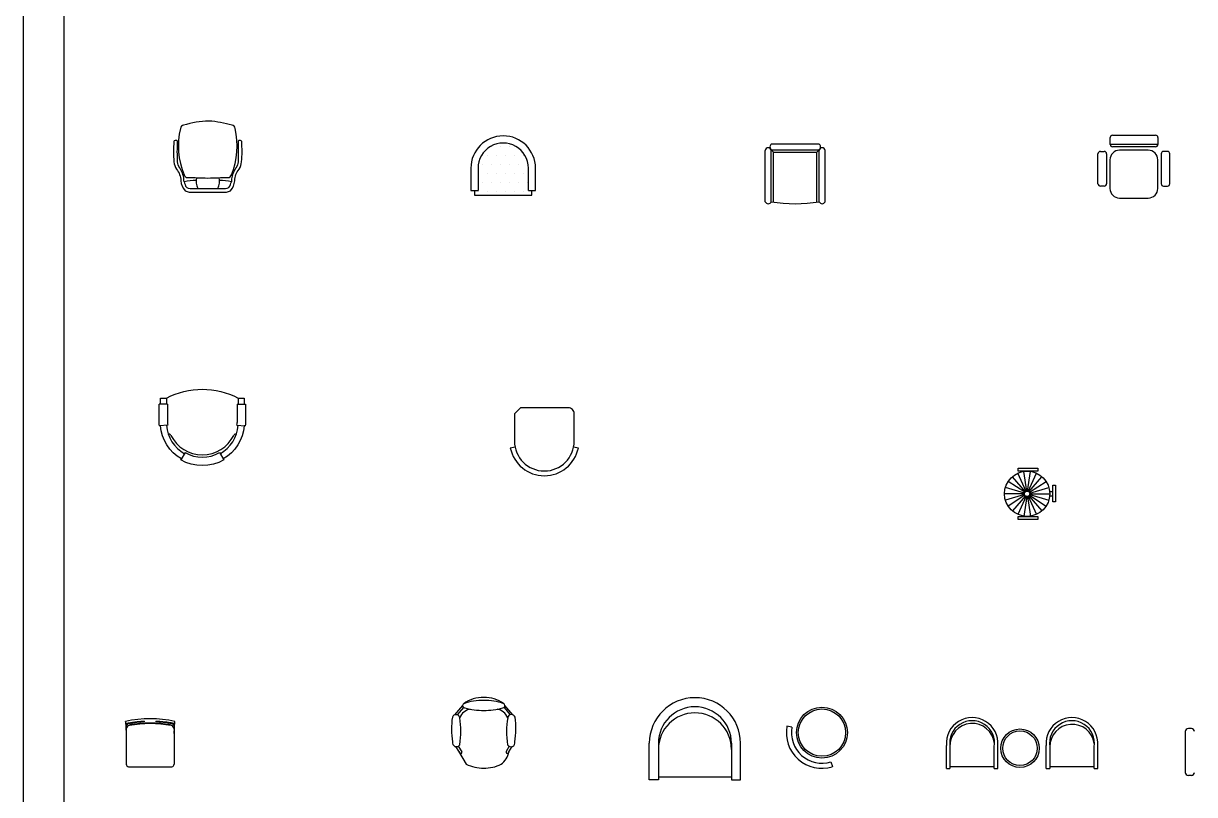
# Model space of a CAD drawing. Header units: inches. Extents: x 13 to 55.5, y 11.7 to 36.5.
# Drawn here: x 34.5 to 44.28, y 17.67 to 24.11 of the extents above; entities that cross this region are included whole.
import ezdxf

# ---------------------------------------------------------------- set-up
doc = ezdxf.new("R2010")
doc.units = ezdxf.units.IN
doc.header["$MEASUREMENT"] = 0
for name, color, linetype in [('02', 2, 'Continuous'), ('1', 1, 'Continuous'), ('kadrbm', 4, 'Continuous')]:
    doc.layers.add(name, color=color, linetype=linetype)

# ---------------------------------------------------------------- blocks, each defined once
blk = doc.blocks.new('kadrbm')
at = {"layer": 'kadrbm', "color": 4}
blk.add_lwpolyline([(0, 0), (0, 24.7972), (21, 24.7972), (21, 0), (0, 0)], close=True, dxfattribs=at)
blk.add_lwpolyline([(20.6631, 0.3257), (20.6631, 24.4603), (0.3369, 24.4603), (0.3369, 0.3257), (20.6631, 0.3257)], dxfattribs=at)

msp = doc.modelspace()

# ---------------------------------------------------------------- linework, layer by layer
at = {"layer": '02'}
for p, q in [((40.7502, 23.1037), (41.1433, 23.1037)), ((43.5771, 23.0994), (43.5771, 23.1563)), ((43.9761, 23.0994), (43.5776, 23.0994)), ((43.5971, 23.1763), (43.9561, 23.1763)), ((43.9761, 23.1563), (43.9761, 23.0994)), ((40.6968, 22.6204), (40.6968, 23.0484)), ((40.7668, 23.0337), (40.7432, 23.0593)), ((40.7468, 22.6192), (40.7468, 23.0484)), ((40.7502, 23.0537), (41.1433, 23.0537)), ((40.7668, 23.0337), (41.1268, 23.0337)), ((40.7668, 22.6162), (40.7668, 23.0337)), ((41.1268, 23.0337), (41.1504, 23.0593)), ((41.1268, 22.6162), (41.1268, 23.0337)), ((41.1468, 22.6192), (41.1468, 23.0484)), ((41.1968, 22.6204), (41.1968, 23.0484)), ((43.4754, 22.7706), (43.4754, 23.0207)), ((43.4954, 23.0407), (43.5275, 23.0407)), ((43.5475, 23.0207), (43.5475, 22.7706)), ((43.9561, 23.0794), (43.5971, 23.0794)), ((43.8954, 23.0506), (43.6554, 23.0506)), ((44.0033, 23.0207), (44.0033, 22.7706)), ((44.0554, 23.0407), (44.0233, 23.0407)), ((44.0754, 22.7706), (44.0754, 23.0207)), ((43.5754, 22.9706), (43.5754, 22.7306)), ((43.9754, 22.7306), (43.9754, 22.9706)), ((35.8932, 22.731), (36.1889, 22.731)), ((38.2386, 22.7142), (38.2986, 22.7143)), ((38.7186, 22.7149), (38.7786, 22.715)), ((43.5275, 22.7506), (43.4954, 22.7506)), ((44.0233, 22.7506), (44.0554, 22.7506)), ((43.6554, 22.6506), (43.8954, 22.6506)), ((35.6955, 20.9795), (35.6955, 20.9295)), ((36.2955, 20.9795), (36.2955, 20.9295)), ((35.7055, 20.9295), (35.6355, 20.9295)), ((35.7055, 20.9295), (35.7055, 20.7747)), ((36.2855, 20.9295), (36.2855, 20.7747)), ((36.2855, 20.9295), (36.3555, 20.9295)), ((35.7063, 20.7522), (35.6365, 20.7467)), ((36.2846, 20.7522), (36.3544, 20.7467)), ((35.851, 20.5232), (35.8161, 20.4625)), ((36.1399, 20.5232), (36.1748, 20.4625)), ((42.8746, 20.1998), (42.8055, 20.3511)), ((42.8808, 20.2017), (42.8571, 20.3663)), ((42.8872, 20.2017), (42.9109, 20.3663)), ((42.8934, 20.1998), (42.9625, 20.3511)), ((42.8649, 20.1915), (42.725, 20.2814)), ((42.8692, 20.1964), (42.7602, 20.322)), ((42.8989, 20.1964), (43.0078, 20.322)), ((42.9031, 20.1915), (43.043, 20.2814)), ((42.8613, 20.1792), (42.695, 20.1792)), ((42.8623, 20.1856), (42.7027, 20.2325)), ((42.8623, 20.1728), (42.7027, 20.126)), ((42.8649, 20.1669), (42.725, 20.077)), ((42.8692, 20.1621), (42.7602, 20.0364)), ((42.8746, 20.1586), (42.8055, 20.0073)), ((42.8808, 20.1568), (42.8571, 19.9921)), ((42.8872, 20.1568), (42.9109, 19.9921)), ((42.8934, 20.1586), (42.9625, 20.0073)), ((42.8989, 20.1621), (43.0078, 20.0364)), ((42.9031, 20.1669), (43.043, 20.077)), ((42.9058, 20.1856), (43.0654, 20.2325)), ((42.9058, 20.1728), (43.0654, 20.126)), ((42.9067, 20.1792), (43.073, 20.1792)), ((43.072, 20.1989), (43.0981, 20.1989)), ((43.0723, 20.1632), (43.0981, 20.1632)), ((38.1758, 18.3939), (38.1246, 18.3322)), ((38.5157, 18.3937), (38.5668, 18.3319)), ((35.3581, 18.2583), (35.3541, 18.2776)), ((35.3602, 18.2379), (35.3602, 17.9188)), ((35.3902, 18.2489), (35.3902, 18.2438)), ((35.7302, 18.2489), (35.7302, 18.2438)), ((35.7602, 18.2379), (35.7602, 17.9188)), ((35.7623, 18.2583), (35.7663, 18.2776)), ((40.9194, 18.2295), (40.8776, 18.2372)), ((44.256, 18.2178), (44.2304, 18.2178)), ((44.2042, 18.1916), (44.2042, 17.8511)), ((38.1332, 18.0704), (38.1624, 18.0237)), ((38.1343, 18.0298), (38.1454, 18.0135)), ((38.558, 18.0701), (38.5331, 18.0243)), ((38.5556, 18.0232), (38.5501, 18.0141)), ((39.7284, 17.7895), (39.7284, 18.0943)), ((39.8046, 18.0943), (39.8046, 17.7895)), ((40.4142, 18.0943), (40.4142, 17.7895)), ((40.4904, 17.7895), (40.4904, 18.0943)), ((42.2094, 17.8835), (42.2094, 18.077)), ((42.2394, 18.0651), (42.2394, 17.8835)), ((42.6094, 17.8835), (42.6094, 18.0651)), ((42.6394, 17.8835), (42.6394, 18.077)), ((43.043, 17.8835), (43.043, 18.077)), ((43.073, 18.0651), (43.073, 17.8835)), ((43.443, 17.8835), (43.443, 18.0651)), ((43.473, 17.8835), (43.473, 18.077)), ((41.2452, 17.9397), (41.2575, 17.8999)), ((42.2394, 17.8999), (42.6094, 17.8999)), ((43.073, 17.8999), (43.443, 17.8999)), ((39.8046, 17.8149), (40.4142, 17.8149)), ((42.2094, 17.8835), (42.2394, 17.8835)), ((42.6094, 17.8835), (42.6394, 17.8835)), ((43.043, 17.8835), (43.073, 17.8835)), ((43.443, 17.8835), (43.473, 17.8835)), ((44.256, 17.8249), (44.2304, 17.8249)), ((39.8046, 17.7895), (39.7284, 17.7895)), ((40.4142, 17.7895), (40.4904, 17.7895))]:
    msp.add_line(p, q, dxfattribs=at)
for points in [[(35.8708, 22.8219, -0.012158), (36.0413, 22.8183, -0.012273), (36.2113, 22.8219, 0.318837), (36.2384, 22.8436, 0.156694), (36.2697, 23.2332, 0.342116), (36.244, 23.2595, 0.053414), (36.0501, 23.2945, 0.063407), (35.8381, 23.2595, 0.342116), (35.8123, 23.2332, 0.156694), (35.8437, 22.8436)], [(35.9434, 22.797, 0.047578), (35.8438, 22.7868, -0.059116), (35.8422, 22.8105, 0.09765), (35.8074, 22.9035, -0.158921), (35.7882, 22.9543, -0.016297), (35.788, 23.1219, 0.423487), (35.778, 23.1323), (35.7679, 23.1323, 0.394061), (35.7579, 23.1229, 0.035568), (35.7582, 22.9539, 0.115853), (35.7796, 22.8929, -0.162883), (35.8164, 22.7959, 0.156703), (35.8512, 22.7107, 0.095576), (35.8856, 22.701)], [(36.1964, 22.701, 0.095576), (36.2309, 22.7107, 0.156703), (36.2657, 22.7959, -0.162883), (36.3025, 22.8929, 0.115853), (36.3239, 22.9539, 0.035568), (36.3242, 23.1229, 0.394061), (36.3142, 23.1323), (36.304, 23.1323, 0.423487), (36.294, 23.1219, -0.016297), (36.2939, 22.9543, -0.158921), (36.2747, 22.9035, 0.09765), (36.2399, 22.8105, -0.059116), (36.2383, 22.7868, 0.047578), (36.1386, 22.797, 0.046198)], [(38.7786, 22.715), (38.7783, 22.9007, 1), (38.2383, 22.8999), (38.2386, 22.7142)], [(38.7186, 22.7149), (38.7183, 22.9006, 1), (38.2983, 22.9), (38.2986, 22.7143)], [(35.8437, 22.8436, 0.318837), (35.8708, 22.8219, -0.005428)], [(35.9469, 22.8213, 0.176276), (35.9572, 22.731)], [(35.6455, 20.9295), (35.6455, 20.9795), (35.6955, 20.9795, -0.244573), (36.2955, 20.9795), (36.3455, 20.9795), (36.3455, 20.9295)], [(36.3555, 20.9295), (36.3555, 20.7747, -0.019415), (36.3544, 20.7467), (36.3444, 20.7475, -0.247811), (36.1698, 20.4712), (36.1748, 20.4625, -0.266813), (35.8161, 20.4625), (35.8211, 20.4712, -0.247811), (35.6465, 20.7475), (35.6365, 20.7467, -0.019415), (35.6355, 20.7747), (35.6355, 20.9295)], [(39.1017, 20.62), (39.1017, 20.8481, 0.414214), (39.0517, 20.8981), (38.6517, 20.8981), (38.6017, 20.8481), (38.6017, 20.62, 1), (39.1017, 20.62)], [(38.6068, 20.5699), (38.5676, 20.5619, 0.816435), (39.1359, 20.5619), (39.0967, 20.5699, 0.050401)], [(38.5186, 18.4204, 0.088882), (38.5134, 18.4243, 0.168518), (38.3458, 18.477, 0.168518), (38.1782, 18.4245, 0.088882), (38.173, 18.4206, 0.141332), (38.1689, 18.4109), (38.1025, 18.3319, 0.219659), (38.0834, 18.3125, 0.077003), (38.0854, 18.1064, 0.866703), (38.1456, 18.0827)], [(38.5889, 18.3316), (38.5227, 18.4107, 0.141332)], [(35.7602, 18.1771), (35.7663, 18.2776, 0.103126), (35.3541, 18.2776), (35.3602, 18.1771)], [(38.6057, 18.106, 0.077003), (38.608, 18.3122, 0.756635), (38.5456, 18.3079)], [(38.109, 18.0673), (38.1343, 18.0298), (38.1993, 17.9195, 0.122306), (38.3454, 17.887, 0.122306), (38.4916, 17.9193, 0.18094), (38.5556, 18.0232), (38.5821, 18.067, 0.40742)], [(35.3602, 17.9188, 0.414214), (35.3802, 17.8988), (35.7402, 17.8988, 0.414214), (35.7602, 17.9188)]]:
    msp.add_lwpolyline(points, format="xyb", dxfattribs=at)
for points in [[(35.8856, 22.701), (36.1964, 22.701)], [(38.2686, 22.7143), (38.2687, 22.6738), (38.7487, 22.6745), (38.7486, 22.715)]]:
    msp.add_lwpolyline(points, dxfattribs=at)
for points in [[(42.8085, 20.3673), (42.8085, 20.3929), (42.9729, 20.3929), (42.9729, 20.3673)], [(43.0981, 20.1115), (43.0981, 20.2502), (43.121, 20.2502), (43.121, 20.1115)], [(42.8085, 19.9653), (42.8085, 19.9909), (42.9729, 19.9909), (42.9729, 19.9653)]]:
    msp.add_lwpolyline(points, close=True, dxfattribs=at)
for centre, radius in [((42.884, 20.1792), 0.189), ((42.884, 20.1792), 0.0227), ((41.1702, 18.1834), 0.2125), ((41.1702, 18.1834), 0.1975), ((42.8242, 18.0529), 0.1609), ((42.8242, 18.0529), 0.1444)]:
    msp.add_circle(centre, radius, dxfattribs=at)
for centre, radius, start, end in [((40.7643, 23.0787), 0.0287, 119.27695, 240.72305), ((41.1293, 23.0787), 0.0287, 299.27695, 60.72305), ((43.5971, 23.1563), 0.02, 90, 180), ((43.5971, 23.0994), 0.02, 180, 270), ((43.9561, 23.1563), 0.02, 0, 90), ((43.9561, 23.0994), 0.02, 270, 0), ((40.7218, 23.0457), 0.0251, 6.04509, 173.95491), ((41.1718, 23.0457), 0.0251, 6.04509, 173.95491), ((43.4954, 23.0207), 0.02, 90, 180), ((43.5275, 23.0207), 0.02, 0, 90), ((43.6554, 22.9706), 0.08, 90, 180), ((43.8954, 22.9706), 0.08, 0, 90), ((44.0233, 23.0207), 0.02, 90, 180), ((44.0554, 23.0207), 0.02, 0, 90), ((36.0059, 22.7902), 0.1329, 333.53096, 13.5203), ((35.9438, 22.8056), 0.1018, 190.64104, 204.48591), ((35.8898, 22.7701), 0.0393, 189.78609, 274.87213), ((36.1922, 22.7701), 0.0393, 265.12787, 350.21391), ((35.8822, 22.8867), 0.3698, 340.53467, 344.33838), ((43.4954, 22.7706), 0.02, 180, 270), ((43.5275, 22.7706), 0.02, 270, 0), ((43.6554, 22.7306), 0.08, 180, 270), ((43.8954, 22.7306), 0.08, 270, 0), ((44.0233, 22.7706), 0.02, 180, 270), ((44.0554, 22.7706), 0.02, 270, 0), ((40.7221, 22.6312), 0.0275, 203.16056, 334.11117), ((40.9468, 23.9057), 1.302, 261.16382, 278.83618), ((41.1715, 22.6312), 0.0275, 205.88883, 336.83944), ((35.9955, 20.7747), 0.3, 184.44891, 240.12156), ((35.9955, 20.7747), 0.29, 180, 184.44891), ((35.9955, 20.7747), 0.3, 299.87844, 355.55109), ((35.9955, 20.7747), 0.29, 355.55109, 0), ((35.7154, 20.6583), 0.02, 26.39502, 101.35451), ((35.9955, 20.7973), 0.2926, 206.39502, 333.60498), ((36.2755, 20.6583), 0.02, 78.64549, 153.60498), ((35.9955, 20.7747), 0.29, 240.12156, 299.87844), ((38.1869, 18.4087), 0.0182, 172.86407, 266.71185), ((38.3277, 18.0313), 0.4207, 87.39411, 110.82147), ((38.3529, 19.022), 0.6537, 255.27113, 269.4679), ((38.3633, 18.0313), 0.4207, 69.10245, 92.52982), ((38.3395, 19.022), 0.6537, 270.45602, 284.65279), ((38.5038, 18.4085), 0.019, 273.09988, 38.87947), ((40.1094, 18.0943), 0.381, 0, 180), ((40.1094, 18.0943), 0.3048, 0, 180), ((38.1091, 18.3189), 0.0146, 94.43358, 116.89954), ((38.114, 18.3015), 0.0325, 11.79675, 100.64195), ((37.4645, 18.1959), 0.6905, 350.5664, 9.35752), ((38.2532, 18.2653), 0.1157, 99.85306, 158.23729), ((38.4381, 18.2652), 0.1157, 21.68664, 80.07086), ((39.2268, 18.1947), 0.6905, 170.5664, 189.35752), ((40.1094, 18.0435), 0.3048, 0, 180), ((42.4244, 18.0935), 0.2156, 355.62128, 184.37872), ((43.258, 18.0935), 0.2156, 355.62128, 184.37872), ((35.2602, 18.2379), 0.1, 0, 11.77574), ((35.3902, 18.2133), 0.03, 100.41934, 180), ((35.5602, 17.2888), 0.97, 79.58066, 100.41934), ((35.5602, 17.2888), 0.975, 79.95864, 100.04136), ((35.7302, 18.2133), 0.03, 0, 79.58066), ((35.8602, 18.2379), 0.1, 168.22426, 180), ((41.1702, 18.1834), 0.2975, 169.59556, 286.94871), ((41.1702, 18.1834), 0.255, 169.59556, 287.11288), ((42.4244, 18.0956), 0.1875, 350.65731, 189.34269), ((42.4254, 18.0735), 0.1862, 5.93915, 182.59094), ((43.258, 18.0956), 0.1875, 350.65731, 189.34269), ((43.2596, 18.0661), 0.1865, 8.24535, 180.28473), ((44.2304, 18.1916), 0.0262, 90, 180), ((44.256, 18.1916), 0.0262, 0, 90), ((38.5739, 18.0986), 0.0327, 209.55483, 13.21714), ((38.1538, 18.0187), 0.00993, 211.81359, 30.28574), ((38.5416, 18.0193), 0.00993, 149.63818, 328.11033), ((41.2567, 17.8997), 0.00085, 286.94871, 17.11288), ((44.2304, 17.8511), 0.0262, 180, 270), ((44.256, 17.8511), 0.0262, 270, 0)]:
    msp.add_arc(centre, radius, start, end, dxfattribs=at)
for p in [(35.3591, 18.2575), (35.3602, 18.2553), (35.3608, 18.2483), (35.3613, 18.2443), (35.3635, 18.2483), (35.3648, 18.2537), (35.3656, 18.2572), (35.3667, 18.2516), (35.3675, 18.2575), (35.3718, 18.2591), (35.3718, 18.2556), (35.3743, 18.261), (35.3772, 18.2605), (35.3802, 18.2624), (35.3824, 18.2618), (35.3824, 18.2589), (35.3872, 18.2627), (35.3927, 18.2632), (35.3991, 18.2654), (35.4043, 18.2664), (35.4054, 18.2637), (35.4083, 18.2664), (35.4148, 18.2681), (35.4178, 18.2681), (35.4227, 18.2686), (35.4283, 18.2689), (35.4354, 18.2705), (35.4378, 18.2697), (35.444, 18.2716), (35.4454, 18.27), (35.447, 18.2716), (35.4527, 18.2724), (35.4584, 18.2732), (35.4643, 18.2735), (35.4711, 18.2746), (35.4774, 18.2738), (35.4837, 18.2755), (35.4867, 18.2753), (35.4899, 18.2758), (35.4924, 18.2759), (35.4981, 18.2765), (35.504, 18.2765), (35.5108, 18.2774), (35.6096, 18.2774), (35.6164, 18.2765), (35.6223, 18.2765), (35.628, 18.2759), (35.6337, 18.2753), (35.6367, 18.2755), (35.6411, 18.2743), (35.6493, 18.2746), (35.6561, 18.2735), (35.662, 18.2732), (35.6702, 18.2721), (35.6734, 18.2716), (35.675, 18.27), (35.6764, 18.2716), (35.6807, 18.2702), (35.685, 18.2705), (35.6877, 18.2694), (35.695, 18.2694), (35.7007, 18.2673), (35.7042, 18.2675), (35.7096, 18.2673), (35.7121, 18.2664), (35.715, 18.2637), (35.7191, 18.2659), (35.7237, 18.2648), (35.7294, 18.2618), (35.7318, 18.2643), (35.738, 18.2589), (35.7402, 18.2624), (35.7421, 18.2591), (35.7437, 18.2616), (35.7461, 18.261), (35.7486, 18.2556), (35.7505, 18.2599), (35.7529, 18.2599), (35.7556, 18.2537), (35.7561, 18.2518), (35.7591, 18.2443), (35.7594, 18.2505), (35.7605, 18.2583), (35.7613, 18.2605)]:
    msp.add_point(p, dxfattribs=at)
at = {"layer": '1'}
for p, q in [((38.3743, 23.0026), (38.3743, 23.0026)), ((38.4117, 23.0776), (38.4117, 23.0776)), ((38.4493, 23.0027), (38.4493, 23.0027)), ((38.4867, 23.0777), (38.4867, 23.0777)), ((38.5243, 23.0028), (38.5243, 23.0028)), ((38.5617, 23.0778), (38.5617, 23.0778)), ((38.5993, 23.0029), (38.5993, 23.0029)), ((38.6743, 23.003), (38.6743, 23.003)), ((38.3369, 22.9275), (38.3369, 22.9275)), ((38.4119, 22.9276), (38.4119, 22.9276)), ((38.4869, 22.9277), (38.4869, 22.9277)), ((38.5619, 22.9278), (38.5619, 22.9278)), ((38.6369, 22.9279), (38.6369, 22.9279)), ((38.7119, 22.9281), (38.7119, 22.9281)), ((38.2995, 22.8525), (38.2995, 22.8525)), ((38.3745, 22.8526), (38.3745, 22.8526)), ((38.4495, 22.8527), (38.4495, 22.8527)), ((38.5245, 22.8528), (38.5245, 22.8528)), ((38.5995, 22.8529), (38.5995, 22.8529)), ((38.6745, 22.853), (38.6745, 22.853)), ((38.2998, 22.7025), (38.2998, 22.7025)), ((38.3371, 22.7775), (38.3371, 22.7775)), ((38.3748, 22.7026), (38.3748, 22.7026)), ((38.4121, 22.7776), (38.4121, 22.7776)), ((38.4498, 22.7027), (38.4498, 22.7027)), ((38.4871, 22.7777), (38.4871, 22.7777)), ((38.5248, 22.7028), (38.5248, 22.7028)), ((38.5621, 22.7778), (38.5621, 22.7778)), ((38.5998, 22.7029), (38.5998, 22.7029)), ((38.6371, 22.7779), (38.6371, 22.7779)), ((38.6748, 22.703), (38.6748, 22.703)), ((38.7121, 22.7781), (38.7121, 22.7781))]:
    msp.add_line(p, q, dxfattribs=at)

# ---------------------------------------------------------------- block references
at = {"layer": 'kadrbm'}
msp.add_blockref('kadrbm', (34.5014, 11.7117), dxfattribs=at)

doc.saveas('drawing.dxf')
